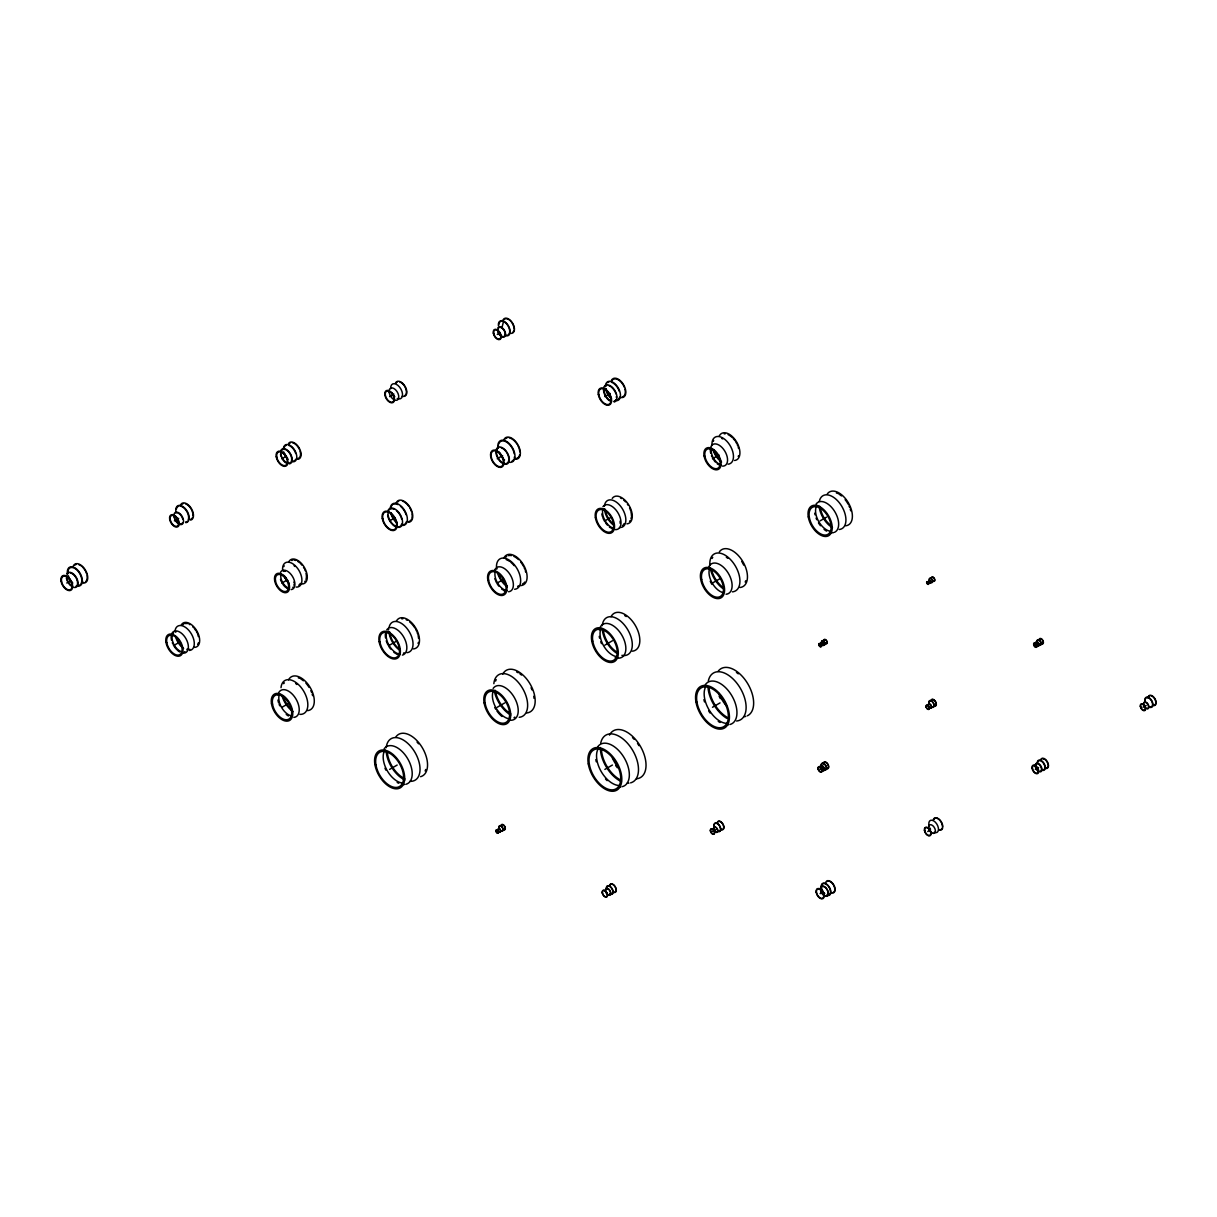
<?xml version="1.0" encoding="UTF-8"?>
<svg xmlns="http://www.w3.org/2000/svg" width="1217" height="1217" viewBox="0 0 1217 1217"><rect width="100%" height="100%" fill="white"/><g stroke="black" fill="none" stroke-linecap="round" stroke-linejoin="round"><path stroke-width="1.5" d="M501.982 336.85A5.705 3.301 60 0 0 505.587 334.31A5.705 3.301 60 0 0 501.982 327.586L503.625 321.09A8.367 4.838 60 0 0 498.362 325.563M66.768 583.004L70.799 580.661M174.396 520.861L178.686 518.381M282.009 458.733L286.314 456.238M389.623 396.59L393.928 394.11M497.251 334.462L500.111 332.804M172.403 635A10.953 6.328 60 0 0 174.29 645.193L179.766 642.028M282.009 583.004L287.395 579.885M389.623 520.861L395.008 517.757M497.251 458.733L502.636 455.63M604.864 396.59L610.249 393.487M282.009 707.26L288.459 703.532M389.623 645.132L396.088 641.405M497.251 583.004L503.701 579.262M604.864 520.861L611.33 517.134M712.493 458.733L718.943 455.006M389.623 769.403L397.168 765.052M497.251 707.26L504.781 702.909M604.864 645.132L612.394 640.781M712.493 583.004L720.023 578.653M820.106 520.861L826.571 517.134M604.864 769.403L612.394 765.052M712.493 707.26L720.023 702.909M712.493 831.53L715.718 829.675M820.106 769.403L822.266 768.155M1035.348 645.132L1037.493 643.884M820.106 893.658L822.981 892.015M927.734 831.53L930.594 829.872M1035.348 769.403L1038.573 767.531M1142.961 707.26L1146.201 705.404M501.556 327.312L501.13 327.099A5.705 3.301 60 0 0 497.859 327.951M504.249 321.41L504.857 321.805A8.367 4.838 60 0 1 510.151 331.298A8.367 4.838 60 0 1 505.481 335.649M929.529 582.456C932.192 584.221 928.875 578.212 929.179 581.939M827.621 895.18A5.248 3.027 60 0 1 825.552 895.925M824.411 895.469A5.248 3.027 60 0 1 820.699 889.034M820.882 887.817A5.248 3.027 60 0 1 823.635 886.539M824.031 886.691A5.248 3.027 60 0 1 828.123 893.324M828.108 893.765A5.248 3.027 60 0 1 827.803 894.875M820.471 887.938A5.705 3.301 60 0 1 827.119 889.277A5.705 3.301 60 0 1 825.658 896.336M824.411 895.834A5.705 3.301 60 0 1 820.38 888.851M821.292 887.741A6.846 3.955 60 0 1 825.187 883.329A6.846 3.955 60 0 1 830.815 891.3A6.846 3.955 60 0 1 826.526 895.164M824.533 893.765A6.846 3.955 60 0 1 823.605 892.761M823.179 892.198A6.846 3.955 60 0 1 821.597 889.034M826.678 881.656A6.389 3.697 60 0 1 833.523 884.987A6.389 3.697 60 0 1 832.991 892.593M828.686 895.073A6.389 3.697 60 0 1 827.423 895.088M824.624 893.476A6.389 3.697 60 0 1 823.772 892.533M823.377 892A6.389 3.697 60 0 1 822.373 890.266M822.114 889.673A6.389 3.697 60 0 1 821.901 889.049M821.612 887.847A6.389 3.697 60 0 1 822.114 884.44M822.373 884.135A6.389 3.697 60 0 1 828.868 886.904A6.389 3.697 60 0 1 829.386 894.754M826.13 881.61A6.846 3.955 60 0 1 834.39 886.128A6.846 3.955 60 0 1 830.831 892.685M825.598 882.933A6.846 3.955 60 0 1 825.719 882.447M931.674 832.732A4.792 2.769 60 0 1 929.225 825.232A4.792 2.769 60 0 1 935.021 828.944A4.792 2.769 60 0 1 932.039 832.96M929.225 826.16A6.846 3.955 60 0 1 932.146 820.258A6.846 3.955 60 0 1 938.383 828.016A6.846 3.955 60 0 1 934.154 832.291M930.412 828.716A6.846 3.955 60 0 1 930.047 828.108M933.348 819.558A6.846 3.955 60 0 1 941.547 822.281A6.846 3.955 60 0 1 938.961 830.009M942.247 828.047A6.389 3.697 60 0 1 938.885 829.598M933.819 819.452A6.389 3.697 60 0 1 934.032 819.087M934.595 818.524A6.389 3.697 60 0 1 939.57 820.015A6.389 3.697 60 0 1 942.475 826.556M1040.048 765.432A4.183 2.419 60 0 1 1040.048 771.35M1038.573 770.954A4.183 2.419 60 0 1 1035.941 767.562A4.183 2.419 60 0 1 1036.184 764.139M1038.268 763.957A4.183 2.419 60 0 1 1039.485 764.808M1035.256 764.808A4.792 2.769 60 0 1 1040.702 765.721A4.792 2.769 60 0 1 1039.957 771.913M1037.873 770.954A4.792 2.769 60 0 1 1035.211 765.995M1037.325 763.926A5.705 3.301 60 0 1 1040.292 760.153A5.705 3.301 60 0 1 1045.144 766.193A5.705 3.301 60 0 1 1042.513 770.391M1044.688 768.505A5.096 2.936 60 0 1 1042.376 769.844M1037.736 762.329A5.096 2.936 60 0 1 1042.011 761.599A5.096 2.936 60 0 1 1044.794 768.14M1040.55 760.123A5.705 3.301 60 0 1 1047.198 761.462A5.705 3.301 60 0 1 1045.738 768.52M1048.02 766.269A5.096 2.936 60 0 1 1045.966 768.018M1041.067 760.108A5.096 2.936 60 0 1 1041.204 759.773M1042.376 758.784A5.096 2.936 60 0 1 1043.38 758.769M1043.745 758.86A5.096 2.936 60 0 1 1045.616 760.062M1045.966 760.412A5.096 2.936 60 0 1 1048.08 765.006M1143.737 702.711A3.803 2.191 60 0 1 1148.194 704.476A3.803 2.191 60 0 1 1147.023 708.842M1145.912 708.324A3.803 2.191 60 0 1 1143.524 704.187M1144.878 700.46A5.705 3.301 60 0 1 1148.468 697.417A5.705 3.301 60 0 1 1152.895 704.126A5.705 3.301 60 0 1 1149.304 707.168M1144.147 702.848A3.347 1.932 60 0 1 1148.042 704.749A3.347 1.932 60 0 1 1146.931 708.416M1145.699 707.792A3.347 1.932 60 0 1 1143.828 704.034M1145.197 700.612A5.248 3.027 60 0 1 1148.498 697.813A5.248 3.027 60 0 1 1152.575 703.974A5.248 3.027 60 0 1 1149.274 706.788M1150.597 695.637A5.248 3.027 60 0 1 1155.329 700.14A5.248 3.027 60 0 1 1154.294 705.16M1148.726 696.732A5.248 3.027 60 0 1 1149.35 695.972M1148.072 698.102A5.705 3.301 60 0 1 1151.967 695.698A5.705 3.301 60 0 1 1156.135 702.422A5.705 3.301 60 0 1 1152.529 705.312M609.626 885.474A4.792 2.769 60 0 1 615.209 886.6A4.792 2.769 60 0 1 613.992 892.533M606.401 888.958A4.792 2.769 60 0 1 609.245 885.915A4.792 2.769 60 0 1 613.094 891.742A4.792 2.769 60 0 1 609.717 893.978M606.598 889.034A4.488 2.586 60 0 1 609.154 886.128A4.488 2.586 60 0 1 612.851 891.361A4.488 2.586 60 0 1 610.036 893.902M605.64 889.125A3.803 2.191 60 0 1 610.28 891.24A3.803 2.191 60 0 1 608.378 895.058M607.815 894.723A3.803 2.191 60 0 1 605.457 889.642M606.096 888.973A3.499 2.023 60 0 1 610.021 891.118A3.499 2.023 60 0 1 609.108 894.997M607.831 894.495A3.499 2.023 60 0 1 605.625 890.372M609.915 885.322A4.488 2.586 60 0 1 615.178 886.904A4.488 2.586 60 0 1 613.916 892.244M715.307 827.241A2.738 1.582 60 0 1 717.65 830.663A2.738 1.582 60 0 1 715.52 831.774M714.927 831.257A2.738 1.582 60 0 1 713.877 829.294M713.816 828.108A2.738 1.582 60 0 1 714.927 827.164M718.715 831.683A4.792 2.769 60 0 0 720.647 828.412A4.792 2.769 60 0 0 717.33 823.392L716.98 823.209A4.792 2.769 60 0 0 714.227 827.104M717.817 822.023A4.488 2.586 60 0 1 723.126 824.776A4.488 2.586 60 0 1 721.225 829.416M714.425 827.119A4.488 2.586 60 0 1 716.037 823.209A4.488 2.586 60 0 1 720.236 827.484A4.488 2.586 60 0 1 718.623 831.394M717.163 823.483A4.792 2.769 60 0 1 720.434 821.46A4.792 2.769 60 0 1 723.948 827.119A4.792 2.769 60 0 1 720.92 829.538M823.331 763.804A3.803 2.191 60 0 1 826.024 762.253A3.803 2.191 60 0 1 828.716 766.908A3.803 2.191 60 0 1 826.024 768.459M823.559 763.637A3.499 2.023 60 0 1 827.484 763.88A3.499 2.023 60 0 1 827.028 768.551M822.053 770.27A2.738 1.582 60 0 1 820.486 766.223A2.738 1.582 60 0 1 823.559 767.242A2.738 1.582 60 0 1 823.224 770.65M825.324 769.752A3.499 2.023 60 0 1 824.639 769.768M821.521 766.132A3.499 2.023 60 0 1 824.396 764.109A3.499 2.023 60 0 1 825.719 769.57M823.879 769.707A3.803 2.191 60 0 0 826.389 769.159A3.803 2.191 60 0 0 825.674 765.326L825.217 764.687A3.803 2.191 60 0 0 824.152 763.668L823.59 763.348A3.803 2.191 60 0 0 822.525 763.135L822.068 763.257A3.803 2.191 60 0 0 821.308 766.086M822.068 767.866A3.803 2.191 60 0 1 821.703 767.166M823.331 770.924A3.042 1.765 60 0 0 824.365 768.855A3.042 1.765 60 0 0 822.479 765.812L822.038 765.554A3.042 1.765 60 0 0 820.106 766.908A3.042 1.765 60 0 0 822.038 770.498M931.081 700.292A3.803 2.191 60 0 1 934.108 699.942A3.803 2.191 60 0 1 936.329 704.384A3.803 2.191 60 0 1 933.926 705.982M931.294 700.49A3.499 2.023 60 0 1 935.493 701.874A3.499 2.023 60 0 1 934.154 705.814M929.164 704.187A3.803 2.191 60 0 1 930.579 700.52A3.803 2.191 60 0 1 934.139 704.962A3.803 2.191 60 0 1 931.492 707.077M929.134 703.502A3.499 2.023 60 0 1 930.975 700.886A3.499 2.023 60 0 1 933.956 705.099A3.499 2.023 60 0 1 931.492 706.834M1037.067 642.044A3.042 1.765 60 0 1 1038.816 639.823A3.042 1.765 60 0 1 1041.265 643.793A3.042 1.765 60 0 1 1038.664 644.63M1039.166 639.488A3.042 1.765 60 0 1 1041.646 638.986A3.042 1.765 60 0 1 1043.395 642.789A3.042 1.765 60 0 1 1041.037 643.565M1037.264 642.089A2.738 1.582 60 0 1 1038.846 640.081A2.738 1.582 60 0 1 1041.052 643.656A2.738 1.582 60 0 1 1038.709 644.417M1039.424 639.457A2.738 1.582 60 0 1 1041.737 639.321A2.738 1.582 60 0 1 1043.167 642.713A2.738 1.582 60 0 1 1041.067 643.321M1036.61 641.967A2.13 1.232 60 0 1 1038.968 644.371A2.13 1.232 60 0 1 1037.188 645.406A2.13 1.232 60 0 1 1036.275 642.165M498.407 830.755A1.902 1.095 60 0 1 498.772 828.549A1.902 1.095 60 0 1 500.704 830.663A1.902 1.095 60 0 1 499.396 831.85M499.578 829.446A3.042 1.765 60 0 1 500.004 825.643A3.042 1.765 60 0 1 503.153 829.309A3.042 1.765 60 0 1 500.567 830.602A1.597 0.928 60 0 1 499.639 831.698M501.024 825.689A3.042 1.765 60 0 1 503.321 824.791A3.042 1.765 60 0 1 505.314 828.518A3.042 1.765 60 0 1 503.169 829.675M501.237 825.841A2.738 1.582 60 0 1 503.306 825.035A2.738 1.582 60 0 1 505.101 828.381A2.738 1.582 60 0 1 503.169 829.416M498.362 830.222A1.597 0.928 60 0 1 499.016 828.838A1.597 0.928 60 0 1 500.491 830.557M499.578 829.096A2.738 1.582 60 0 1 500.111 825.932A2.738 1.582 60 0 1 502.895 828.975A2.738 1.582 60 0 1 501.008 830.663M609.474 735.129A27.017 15.593 60 0 1 639.716 745.169A27.017 15.593 60 0 1 636.476 778.789M617.384 767.76A27.017 15.593 60 0 1 615.696 765.539M597.73 746.782A23.975 13.843 60 0 1 623.743 757.05A23.975 13.843 60 0 1 622.359 786.638M620.883 786.897A23.975 13.843 60 0 1 619.301 786.912M607.161 780.645A23.975 13.843 60 0 1 605.503 778.956M596.284 761.796A23.975 13.843 60 0 1 595.828 759.545M600.711 743.146A27.017 15.593 60 0 1 629.798 746.036A27.017 15.593 60 0 1 630.619 782.85M628.946 783.139A27.017 15.593 60 0 1 627.166 783.155M621.4 781.618A27.017 15.593 60 0 1 600.3 747.497M621.279 780.31A25.496 14.71 60 0 1 601.472 750.357M617.917 766.999A25.496 14.71 60 0 1 612.349 757.993M632.505 737.593A25.496 14.71 60 0 1 634.255 739.388M637.525 743.45A25.496 14.71 60 0 1 638.986 745.671M620.335 785.497A22.454 12.961 60 0 1 601.183 771.532A22.454 12.961 60 0 1 598.658 747.953M705.343 684.654A23.975 13.843 60 0 1 731.356 694.922A23.975 13.843 60 0 1 729.987 724.495M728.496 724.754A23.975 13.843 60 0 1 726.914 724.769M720.023 722.487A23.975 13.843 60 0 1 718.243 721.362M710.059 712.995A23.975 13.843 60 0 1 708.674 710.911M704.537 701.935A23.975 13.843 60 0 1 703.898 699.653M708.324 681.018A27.017 15.593 60 0 1 738.247 685.034A27.017 15.593 60 0 1 736.574 721.012M727.021 718.456A27.017 15.593 60 0 1 708.02 687.727M727.021 717.209A25.496 14.71 60 0 1 709.085 688.213M727.218 706.818A25.496 14.71 60 0 1 718.943 693.431M736.437 672.423A25.496 14.71 60 0 1 738.293 673.853M727.964 723.37A22.454 12.961 60 0 1 708.796 709.389A22.454 12.961 60 0 1 706.271 685.81M745.778 716.372A27.017 15.593 60 0 1 744.104 716.661M720.358 698.604A27.017 15.593 60 0 1 719.095 696.078M718 671.465A27.017 15.593 60 0 1 746.569 681.839A27.017 15.593 60 0 1 747.329 715.809M821.125 643.23A1.597 0.928 60 0 1 822.54 642.774A1.597 0.928 60 0 1 823.255 645.071A1.597 0.928 60 0 1 821.505 644.417M820.912 643.108A1.902 1.095 60 0 1 822.631 642.606A1.902 1.095 60 0 1 823.407 645.375A1.902 1.095 60 0 1 821.262 644.356M821.947 643.2A2.434 1.4 60 0 1 822.798 640.629A2.434 1.4 60 0 1 825.065 643.823A2.434 1.4 60 0 1 822.798 644.417M823.772 640.811A2.434 1.4 60 0 1 825.552 639.64A2.434 1.4 60 0 1 827.18 642.911A2.434 1.4 60 0 1 824.959 643.169M823.985 640.72A2.13 1.232 60 0 1 825.537 639.883A2.13 1.232 60 0 1 826.997 642.576A2.13 1.232 60 0 1 825.324 643.23M822.114 643.154A2.13 1.232 60 0 1 822.814 640.903A2.13 1.232 60 0 1 824.837 643.58A2.13 1.232 60 0 1 823.027 644.356M929.271 579.824A2.434 1.4 60 0 1 930.716 578.273A2.434 1.4 60 0 1 932.678 581.239A2.434 1.4 60 0 1 930.959 582.38M929.484 579.9A2.13 1.232 60 0 1 930.533 578.471A2.13 1.232 60 0 1 932.374 580.615A2.13 1.232 60 0 1 931.568 582.335M931.431 578.592A2.434 1.4 60 0 1 932.861 577.041A2.434 1.4 60 0 1 934.823 579.992A2.434 1.4 60 0 1 933.104 581.133M931.887 577.421A2.13 1.232 60 0 1 934.169 578.531A2.13 1.232 60 0 1 933.987 581.057M402.857 783.094A19.776 11.425 60 0 1 386.763 769.859A19.776 11.425 60 0 1 385.044 749.976M384.116 748.82A21.313 12.307 60 0 1 407.239 757.948A21.313 12.307 60 0 1 406.022 784.235M404.698 784.463A21.313 12.307 60 0 1 403.283 784.478M398.735 783.261A21.313 12.307 60 0 1 397.168 782.44M385.972 770.224A21.313 12.307 60 0 1 384.968 768.231M386.23 747.679A23.975 13.843 60 0 1 413.05 749.368A23.975 13.843 60 0 1 409.977 781.314M404.85 779.945A23.975 13.843 60 0 1 386.23 751.771M404.744 778.637A22.454 12.961 60 0 1 387.295 752.258M395.936 736.848A23.975 13.843 60 0 1 421.949 747.116A23.975 13.843 60 0 1 420.58 776.689M417.066 742.096A22.454 12.961 60 0 1 418.557 743.815M425.707 769.494A22.454 12.961 60 0 1 425.113 770.939M493.843 683.68A23.975 13.843 60 0 1 519.933 684.38A23.975 13.843 60 0 1 519.172 717.3M510.699 715.033A23.975 13.843 60 0 1 494.574 692.199M493.128 688.426A19.031 10.983 60 0 1 514.776 698.299A19.031 10.983 60 0 1 510.258 720.266M501.982 716.494A19.031 10.983 60 0 1 496.871 710.911M495.775 709.268A19.031 10.983 60 0 1 494.787 707.533M510.699 713.786A22.454 12.961 60 0 1 495.182 690.313M495.608 681.079A22.454 12.961 60 0 1 496.201 679.634M502.743 674.203A23.975 13.843 60 0 1 529.578 683.117A23.975 13.843 60 0 1 526.702 712.949M509.817 718.882A17.494 10.101 60 0 1 496.034 707.975A17.494 10.101 60 0 1 493.478 690.571M514.791 717.087A17.494 10.101 60 0 1 513.985 717.787M516.571 671.921A22.454 12.961 60 0 1 518.229 672.788M519.887 673.838A22.454 12.961 60 0 1 521.53 675.085M531.068 687.757A22.454 12.961 60 0 1 531.981 689.887M533.761 696.261A22.454 12.961 60 0 1 534.02 698.315M602.263 625.644A21.313 12.307 60 0 1 616.715 618.434A21.313 12.307 60 0 1 632.079 641.663A21.313 12.307 60 0 1 621.902 655.355M617.247 653.514A21.313 12.307 60 0 1 602.263 629.295M611.01 616.745A21.313 12.307 60 0 1 634.863 624.671A21.313 12.307 60 0 1 632.308 651.186M600.118 627.363A19.031 10.983 60 0 1 621.917 635.289A19.031 10.983 60 0 1 617.871 658.138M616.563 657.956A19.031 10.983 60 0 1 615.193 657.591M601.517 643.626A19.031 10.983 60 0 1 600.757 641.815M599.601 638.195A19.031 10.983 60 0 1 599.236 636.415M599.236 629.95A19.031 10.983 60 0 1 599.601 628.596M617.43 656.739A17.494 10.101 60 0 1 603.647 645.831A17.494 10.101 60 0 1 601.092 628.444M617.247 652.282A19.776 11.425 60 0 1 603.328 629.782M624.777 615.619A19.776 11.425 60 0 1 626.238 616.547M709.876 565.601A21.313 12.307 60 0 1 721.225 553.446A21.313 12.307 60 0 1 738.841 573.983A21.313 12.307 60 0 1 732.391 591.858M723.294 588.83A21.313 12.307 60 0 1 710.53 569.541M719.353 551.849A21.313 12.307 60 0 1 743.055 561.935A21.313 12.307 60 0 1 739.936 587.507M723.4 587.659A19.776 11.425 60 0 1 711.565 569.739M712.082 558.481A19.776 11.425 60 0 1 712.751 557.356M726.321 557.219A19.776 11.425 60 0 1 727.766 558.314M708.963 566.574A17.129 9.888 60 0 1 728.116 572.933A17.129 9.888 60 0 1 726.077 594.246M711.915 584.358A17.129 9.888 60 0 1 710.226 581.209M741.762 561.478A19.776 11.425 60 0 1 743.709 565.129M745.702 580.752A19.776 11.425 60 0 1 745.184 582.03M723.43 592.725A15.593 9.006 60 0 1 711.823 582.441A15.593 9.006 60 0 1 709.952 567.654M836.368 492.976A17.494 10.101 60 0 1 837.646 493.478M838.939 494.148A17.494 10.101 60 0 1 841.51 495.943M845.13 499.639A17.494 10.101 60 0 1 848.143 504.188M848.949 505.816A17.494 10.101 60 0 1 849.664 507.474M850.242 509.147A17.494 10.101 60 0 1 850.713 510.821M831.044 531.357A15.593 9.006 60 0 1 818.372 520.922A15.593 9.006 60 0 1 817.018 505.253M819.33 501.343A19.031 10.983 60 0 1 840.384 504.157A19.031 10.983 60 0 1 839.213 529.501M832.489 527.691A19.031 10.983 60 0 1 819.102 506.059M833.675 532.559A17.129 9.888 60 0 1 831.485 532.757M826.571 531.114A17.129 9.888 60 0 1 824.046 529.349M820.517 525.744A17.129 9.888 60 0 1 818.463 522.854M816.774 519.705A17.129 9.888 60 0 1 816.075 518.077M815.055 514.806A17.129 9.888 60 0 1 814.721 513.209M816.075 504.097A17.129 9.888 60 0 1 834.177 510.668A17.129 9.888 60 0 1 834.664 532.209M827.286 493.95A19.031 10.983 60 0 1 848.447 502.94A19.031 10.983 60 0 1 845.663 525.774M831.196 525.622A17.494 10.101 60 0 1 820.182 506.546M291.806 709.511A17.494 10.101 60 0 1 283.074 696.291M283.667 683.68A17.494 10.101 60 0 1 284.367 682.828M295.685 683.543A17.494 10.101 60 0 1 296.963 684.517M281.005 687.666A19.031 10.983 60 0 1 302.288 689.005A19.031 10.983 60 0 1 299.854 714.364M292.978 711.656A19.031 10.983 60 0 1 282.101 696.23M278.632 692.808A15.213 8.793 60 0 1 295.67 698.452A15.213 8.793 60 0 1 293.845 717.406M288.459 715.961A15.213 8.793 60 0 1 286.223 714.394M279.758 705.814A15.213 8.793 60 0 1 279.149 704.369M278.632 702.909A15.213 8.793 60 0 1 277.932 700.049M277.932 694.877A15.213 8.793 60 0 1 278.237 693.781M288.551 679.877A19.031 10.983 60 0 1 309.848 686.936A19.031 10.983 60 0 1 307.566 710.622M298.271 677.823A17.494 10.101 60 0 1 299.549 678.325M300.842 678.995A17.494 10.101 60 0 1 303.413 680.79M305.878 683.133A17.494 10.101 60 0 1 309.118 687.453M310.852 690.663A17.494 10.101 60 0 1 311.552 692.321M312.145 693.994A17.494 10.101 60 0 1 312.617 695.668M292.399 716.022A13.691 7.91 60 0 1 281.614 707.488A13.691 7.91 60 0 1 279.621 693.888M400.119 654.168A13.995 8.078 60 0 1 389.455 646.075A13.995 8.078 60 0 1 386.671 632.429M388.071 630.056A13.995 8.078 60 0 1 388.725 629.508M404.09 652.753A13.995 8.078 60 0 1 403.435 653.301M396.331 621.248A17.129 9.888 60 0 1 415.484 627.607A17.129 9.888 60 0 1 413.445 648.935M389.09 627.303A17.129 9.888 60 0 1 408.045 629.858A17.129 9.888 60 0 1 406.98 652.662M399.663 650.228A17.129 9.888 60 0 1 388.892 631.562M399.754 649.285A15.897 9.188 60 0 1 389.744 631.958M401.762 618.829A15.897 9.188 60 0 1 402.812 618.829M406.204 619.727A15.897 9.188 60 0 1 407.391 620.335M409.718 621.978A15.897 9.188 60 0 1 414.906 628.018M415.742 629.463A15.897 9.188 60 0 1 416.488 630.938M417.127 632.46A15.897 9.188 60 0 1 417.659 633.981M418.085 635.487A15.897 9.188 60 0 1 418.572 638.423M418.389 642.378A15.897 9.188 60 0 1 418.085 643.519M386.763 629.813A15.213 8.793 60 0 1 403.283 636.324A15.213 8.793 60 0 1 402.416 655.111M397.214 654.411A15.213 8.793 60 0 1 396.088 653.833M394.962 653.118A15.213 8.793 60 0 1 393.852 652.266M390.703 649.057A15.213 8.793 60 0 1 388.877 646.486M388.086 645.101A15.213 8.793 60 0 1 386.261 640.781M385.561 637.906A15.213 8.793 60 0 1 385.378 633.92M503.944 557.873A17.129 9.888 60 0 1 523.569 565.007A17.129 9.888 60 0 1 519.933 585.56M496.445 566.681A17.129 9.888 60 0 1 514.608 565.068A17.129 9.888 60 0 1 514.608 589.287M507.276 586.853A17.129 9.888 60 0 1 497.494 572.979M507.367 585.909A15.897 9.188 60 0 1 498.27 573.024M506.211 559.622A15.897 9.188 60 0 1 509.725 561.448M510.881 562.33A15.897 9.188 60 0 1 514.167 565.677M518.29 585.788A15.897 9.188 60 0 1 517.651 586.564M505.907 557.067A15.897 9.188 60 0 1 506.652 556.443M508.402 555.621A15.897 9.188 60 0 1 511.536 555.591M513.833 556.352A15.897 9.188 60 0 1 518.488 559.607M520.633 561.95A15.897 9.188 60 0 1 523.356 566.088M524.101 567.563A15.897 9.188 60 0 1 524.74 569.084M525.272 570.606A15.897 9.188 60 0 1 525.698 572.112M524.74 582.061A15.897 9.188 60 0 1 524.101 582.837M523.356 583.46A15.897 9.188 60 0 1 522.534 583.947M495.319 568.841A13.691 7.91 60 0 1 510.547 575.322A13.691 7.91 60 0 1 508.554 591.751M504.72 590.975A13.691 7.91 60 0 1 503.701 590.458M502.697 589.804A13.691 7.91 60 0 1 501.693 589.043M498.864 586.153A13.691 7.91 60 0 1 497.221 583.841M496.506 582.593A13.691 7.91 60 0 1 495.867 581.315M495.319 580.022A13.691 7.91 60 0 1 494.863 578.714M494.498 570.499A13.691 7.91 60 0 1 494.863 569.617M507.291 590.656A12.474 7.211 60 0 1 497.799 583.43A12.474 7.211 60 0 1 495.319 571.275M496.566 569.16A12.474 7.211 60 0 1 497.144 568.658M602.932 506.698A13.691 7.91 60 0 1 618.525 513.802A13.691 7.91 60 0 1 615.27 529.623M612.334 528.847A13.691 7.91 60 0 1 611.33 528.315M610.31 527.676A13.691 7.91 60 0 1 609.306 526.915M607.389 525.075A13.691 7.91 60 0 1 605.625 522.899M604.849 521.697A13.691 7.91 60 0 1 602.932 517.879M602.476 516.571A13.691 7.91 60 0 1 601.852 513.985M614.053 528.406A12.474 7.211 60 0 1 605.092 520.739A12.474 7.211 60 0 1 602.932 509.147M620.107 521.135A12.474 7.211 60 0 1 620.107 523.264M614.053 524.497A13.995 8.078 60 0 1 605.245 509.223M624.138 523.584A13.995 8.078 60 0 1 623.667 524.39M623.104 525.059A13.995 8.078 60 0 1 622.45 525.607M620.518 498.027A13.995 8.078 60 0 1 621.552 498.559M623.606 499.989A13.995 8.078 60 0 1 625.568 501.876M627.363 504.097A13.995 8.078 60 0 1 628.17 505.314M629.554 507.9A13.995 8.078 60 0 1 630.589 510.562M630.969 511.901A13.995 8.078 60 0 1 631.456 515.704M631.395 516.875A13.995 8.078 60 0 1 630.969 518.959M630.117 520.663A13.995 8.078 60 0 1 629.554 521.332M604.393 506.242A15.213 8.793 60 0 1 620.472 506.059A15.213 8.793 60 0 1 621.415 527.417M620.472 527.585A15.213 8.793 60 0 1 619.468 527.6M613.961 525.425A15.213 8.793 60 0 1 604.393 508.843M612.227 498.392A15.213 8.793 60 0 1 629.159 505.603A15.213 8.793 60 0 1 626.922 523.858M712.006 445.468A15.213 8.793 60 0 1 720.114 436.781A15.213 8.793 60 0 1 732.695 451.446A15.213 8.793 60 0 1 728.085 464.209M721.59 462.049A15.213 8.793 60 0 1 712.873 449.727M724.221 433.861A13.995 8.078 60 0 1 725.149 433.845M728.131 434.652A13.995 8.078 60 0 1 732.223 437.512M733.197 438.5A13.995 8.078 60 0 1 734.992 440.721M735.798 441.938A13.995 8.078 60 0 1 736.528 443.216M737.183 444.524A13.995 8.078 60 0 1 737.745 445.848M738.217 447.187A13.995 8.078 60 0 1 738.582 448.51M738.582 455.584A13.995 8.078 60 0 1 738.217 456.481M720.647 460.33A13.995 8.078 60 0 1 713.664 449.773M713.299 441.375A13.995 8.078 60 0 1 713.664 440.478M721.681 438.379A13.995 8.078 60 0 1 722.715 438.911M710.758 447.202A12.17 7.028 60 0 1 724.708 450.944A12.17 7.028 60 0 1 722.442 466.111M719.84 465.411A12.17 7.028 60 0 1 718.943 464.94M718.045 464.362A12.17 7.028 60 0 1 717.148 463.692M715.444 462.064A12.17 7.028 60 0 1 713.877 460.117M713.177 459.068A12.17 7.028 60 0 1 712.553 457.957M711.975 456.816A12.17 7.028 60 0 1 711.489 455.66M710.758 453.348A12.17 7.028 60 0 1 710.53 448.069M721.346 464.894A10.953 6.328 60 0 1 711.367 448.769M719.338 435.884A15.213 8.793 60 0 1 736.376 441.543A15.213 8.793 60 0 1 734.551 460.482M182.854 624.762A12.474 7.211 60 0 1 183.432 624.275M184.801 623.636A12.474 7.211 60 0 1 185.577 623.515M186.399 623.5A12.474 7.211 60 0 1 187.266 623.621M189.076 624.215A12.474 7.211 60 0 1 189.989 624.686M192.727 626.77A12.474 7.211 60 0 1 193.579 627.637M194.401 628.596A12.474 7.211 60 0 1 195.891 630.71M196.545 631.851A12.474 7.211 60 0 1 197.139 633.007M197.641 634.194A12.474 7.211 60 0 1 198.386 636.582M198.386 642.865A12.474 7.211 60 0 1 197.641 644.386M189.806 649.224A12.474 7.211 60 0 1 189.031 649.361M181.881 646.105A12.474 7.211 60 0 1 176.556 637.48M171.901 633.433A12.17 7.028 60 0 1 186.171 639.062A12.17 7.028 60 0 1 182.428 653.012M179.766 651.962A12.17 7.028 60 0 1 177.104 649.939M176.267 649.087A12.17 7.028 60 0 1 173.377 644.98M172.799 643.839A12.17 7.028 60 0 1 172.312 642.682M171.582 640.37A12.17 7.028 60 0 1 171.354 635.091M175.142 630.193A13.691 7.91 60 0 1 190.308 632.231A13.691 7.91 60 0 1 189.456 650.471M183.6 648.524A13.691 7.91 60 0 1 175.4 636.126M181.15 625.219A13.691 7.91 60 0 1 196.85 630.923A13.691 7.91 60 0 1 193.929 647.368M184.954 651.658A10.953 6.328 60 0 1 184.33 651.886M182.17 651.916A10.953 6.328 60 0 1 174.29 645.193M173.057 633.677A10.953 6.328 60 0 1 173.499 633.144M175.218 632.155A10.953 6.328 60 0 1 175.902 632.034M187.144 649.041A10.953 6.328 60 0 1 186.84 649.756M280.503 572.386A10.649 6.146 60 0 1 292.43 576.341A10.649 6.146 60 0 1 291.152 589.591M287.395 588.587A10.649 6.146 60 0 1 286.603 588.085M285.828 587.492A10.649 6.146 60 0 1 282.968 584.373M282.344 583.445A10.649 6.146 60 0 1 281.796 582.471M281.294 581.483A10.649 6.146 60 0 1 280.503 579.459M282.603 570.21A13.691 7.91 60 0 1 290.224 562.513A13.691 7.91 60 0 1 301.451 576.478A13.691 7.91 60 0 1 296.172 587.096M289.235 583.521A13.691 7.91 60 0 1 288.292 582.547M287.395 581.498A13.691 7.91 60 0 1 283.85 575.352M288.779 588.222A9.432 5.446 60 0 1 281.051 573.846M283.47 571.397A9.432 5.446 60 0 1 285.326 571.366M293.921 582.061A9.432 5.446 60 0 1 294.027 582.913M294.027 584.525A9.432 5.446 60 0 1 293.921 585.255M293.16 587.081A9.432 5.446 60 0 1 292.78 587.537M287.82 580.889A12.474 7.211 60 0 1 287.045 579.855M286.33 578.775A12.474 7.211 60 0 1 285.097 576.478M283.835 566.62A12.474 7.211 60 0 1 284.17 565.814M294.073 565.707A12.474 7.211 60 0 1 294.955 566.498M300.295 583.399A12.474 7.211 60 0 1 299.869 584.114M299.367 584.723A12.474 7.211 60 0 1 298.789 585.21M291.715 560.52A12.474 7.211 60 0 1 292.43 560.261M294.027 560.124A12.474 7.211 60 0 1 295.777 560.474M297.617 561.311A12.474 7.211 60 0 1 299.443 562.589M300.34 563.38A12.474 7.211 60 0 1 302.029 565.22M303.52 567.335A12.474 7.211 60 0 1 304.174 568.476M304.752 569.632A12.474 7.211 60 0 1 305.254 570.819M305.999 573.192A12.474 7.211 60 0 1 305.999 579.49M305.254 581.011A12.474 7.211 60 0 1 304.752 581.62M288.764 561.843A13.691 7.91 60 0 1 304.463 567.548A13.691 7.91 60 0 1 301.557 583.993M404.774 524.04A11.409 6.587 60 0 1 403.527 524.618M397.092 522.489A11.409 6.587 60 0 1 391.098 512.783M390.885 507.839A11.409 6.587 60 0 1 391.402 506.287M391.783 505.648A11.409 6.587 60 0 1 392.239 505.085M393.38 504.294A11.409 6.587 60 0 1 397.929 504.583M400.454 506.196A11.409 6.587 60 0 1 406.143 514.806M406.448 521.652A11.409 6.587 60 0 1 405.763 523.036M396.696 501.952A12.17 7.028 60 0 1 410.251 507.717A12.17 7.028 60 0 1 408.456 522.321M395.966 503.427A12.17 7.028 60 0 1 396.286 502.651M390.216 508.356A12.17 7.028 60 0 1 398.476 504.234A12.17 7.028 60 0 1 407.254 517.514A12.17 7.028 60 0 1 401.443 525.333M396.985 523.036A12.17 7.028 60 0 1 390.581 512.676M388.132 510.242A10.649 6.146 60 0 1 400.043 514.198A10.649 6.146 60 0 1 398.78 527.463M397.335 527.372A10.649 6.146 60 0 1 392.68 524.679M391.95 523.934A10.649 6.146 60 0 1 387.645 515.308M399.693 526.459A9.888 5.705 60 0 1 398.507 526.763M397.168 526.687A9.888 5.705 60 0 1 390.064 520.617A9.888 5.705 60 0 1 388.36 511.414M388.619 510.775A9.888 5.705 60 0 1 388.953 510.227M389.805 509.345A9.888 5.705 60 0 1 391.509 508.736M392.163 508.736A9.888 5.705 60 0 1 394.278 509.299M396.468 510.699A9.888 5.705 60 0 1 400.667 516.282M401.062 517.21A9.888 5.705 60 0 1 401.656 519.096M401.656 524.086A9.888 5.705 60 0 1 401.062 525.288M408.897 521.515A11.409 6.587 60 0 1 408.197 521.637M397.624 501.982A11.409 6.587 60 0 1 398.75 501.191M402.477 501.145A11.409 6.587 60 0 1 404.15 501.906M405.002 502.454A11.409 6.587 60 0 1 408.897 506.439M409.551 507.428A11.409 6.587 60 0 1 411.529 511.703M412.046 513.848A11.409 6.587 60 0 1 412.046 517.727M411.529 519.279A11.409 6.587 60 0 1 409.551 521.272M496.232 449.529A9.508 5.492 60 0 1 507.124 452.45A9.508 5.492 60 0 1 505.359 464.301M504.705 464.209A9.508 5.492 60 0 1 497.19 457.044M496.81 456.147A9.508 5.492 60 0 1 495.943 452.572M507.23 463.053A8.747 5.051 60 0 1 505.724 463.601M504.538 463.525A8.747 5.051 60 0 1 496.582 450.64M496.977 449.453A8.747 5.051 60 0 1 497.266 448.951M497.616 448.541A8.747 5.051 60 0 1 498.483 447.917M501.343 447.886A8.747 5.051 60 0 1 502.636 448.48M503.275 448.89A8.747 5.051 60 0 1 506.272 451.948M506.774 452.709A8.747 5.051 60 0 1 507.641 454.306M507.991 455.143A8.747 5.051 60 0 1 508.782 458.429M508.812 459.189A8.747 5.051 60 0 1 507.991 462.293M503.914 439.58A12.17 7.028 60 0 1 517.864 444.646A12.17 7.028 60 0 1 515.278 459.265M503.108 457.896A11.409 6.587 60 0 1 499.868 452.983M498.377 447.613A11.409 6.587 60 0 1 498.377 445.665M498.727 443.962A11.409 6.587 60 0 1 506.82 442.212A11.409 6.587 60 0 1 514.289 453.895M514.426 456.877A11.409 6.587 60 0 1 514.289 457.775M513.772 459.326A11.409 6.587 60 0 1 511.794 461.319M517.179 458.216A11.409 6.587 60 0 1 515.065 458.581M505.253 438.926A11.409 6.587 60 0 1 507.033 437.892M509.284 437.861A11.409 6.587 60 0 1 517.179 444.357M517.773 445.392A11.409 6.587 60 0 1 518.761 447.537M519.157 448.632A11.409 6.587 60 0 1 519.796 451.826M519.674 454.656A11.409 6.587 60 0 1 519.157 456.208M518.761 456.862A11.409 6.587 60 0 1 517.773 457.866M497.829 447.369A12.17 7.028 60 0 1 504.903 440.615A12.17 7.028 60 0 1 514.745 453.698A12.17 7.028 60 0 1 509.056 462.262M504.599 459.965A12.17 7.028 60 0 1 503.732 459.189M502.895 458.337A12.17 7.028 60 0 1 498.94 451.933M614.844 400.925A8.747 5.051 60 0 1 613.885 401.367M611.543 401.214A8.747 5.051 60 0 1 604.195 388.512M605.245 386.397A8.747 5.051 60 0 1 606.614 385.606M608.956 385.759A8.747 5.051 60 0 1 610.249 386.352M610.888 386.763A8.747 5.051 60 0 1 614.844 391.357M615.254 392.178A8.747 5.051 60 0 1 615.908 393.852M616.395 396.301A8.747 5.051 60 0 1 616.395 397.792M615.908 399.663A8.747 5.051 60 0 1 615.254 400.576M604.423 386.245A9.508 5.492 60 0 1 614.752 390.322A9.508 5.492 60 0 1 614.205 402.051M609.55 400.804A9.508 5.492 60 0 1 606.887 398.278M606.294 397.487A9.508 5.492 60 0 1 604.104 393.106M603.845 392.193A9.508 5.492 60 0 1 603.556 388.816M603.845 387.402A9.508 5.492 60 0 1 604.104 386.778M605.564 384.937A10.649 6.146 60 0 1 617.369 386.519A10.649 6.146 60 0 1 616.7 400.712M611.375 398.613A10.649 6.146 60 0 1 605.564 388.558M605.412 386.656A10.649 6.146 60 0 1 605.442 385.774M611.436 380.389A10.649 6.146 60 0 1 624.169 385.804A10.649 6.146 60 0 1 619.894 397.305M617.612 399.708A9.888 5.705 60 0 1 616.441 400.013M611.482 398.065A9.888 5.705 60 0 1 606.096 388.74M606.096 385.378A9.888 5.705 60 0 1 606.553 384.024M607.739 382.594A9.888 5.705 60 0 1 608.835 382.092M611.482 382.26A9.888 5.705 60 0 1 612.942 382.929M613.672 383.401A9.888 5.705 60 0 1 619.331 391.402M619.59 397.335A9.888 5.705 60 0 1 618.601 399.024M624.717 394.871A9.888 5.705 60 0 1 622.435 396.803M612.257 380.358A9.888 5.705 60 0 1 612.668 379.887M613.642 379.187A9.888 5.705 60 0 1 616.867 379.156M617.582 379.445A9.888 5.705 60 0 1 624.382 387.356M624.975 389.242A9.888 5.705 60 0 1 624.975 394.232M67.467 574.028A10.649 6.146 60 0 1 73.279 567.061A10.649 6.146 60 0 1 82.208 578.912A10.649 6.146 60 0 1 76.412 585.879M72.518 583.399A10.649 6.146 60 0 1 67.954 576.037M66.737 573.983A8.367 4.838 60 0 1 76.747 578.242A8.367 4.838 60 0 1 73.385 587.294M70.921 585.864A8.367 4.838 60 0 1 66.357 577.969M73.05 566.544A10.649 6.146 60 0 1 85.266 569.815A10.649 6.146 60 0 1 83.288 583.08M80.033 584.875A9.888 5.705 60 0 1 78.344 585.483M72.685 582.913A9.888 5.705 60 0 1 68.456 576.067M67.878 571.61A9.888 5.705 60 0 1 77.006 570.043A9.888 5.705 60 0 1 80.9 584.008M83.714 582.38A9.888 5.705 60 0 1 83.06 582.38M74.556 565.357A9.888 5.705 60 0 1 76.108 564.46M78.77 564.627A9.888 5.705 60 0 1 80.216 565.297M80.946 565.753A9.888 5.705 60 0 1 81.676 566.301M82.376 566.939A9.888 5.705 60 0 1 85.418 570.956M85.875 571.884A9.888 5.705 60 0 1 86.605 573.77M87.061 575.641A9.888 5.705 60 0 1 87.061 579.003M86.879 579.703A9.888 5.705 60 0 1 85.875 581.376M72.153 586.107A7.606 4.396 60 0 1 66.798 576.158M67.802 573.724A7.606 4.396 60 0 1 68.548 573.192M70.495 573.024A7.606 4.396 60 0 1 72.153 573.679M72.716 574.044A7.606 4.396 60 0 1 75.743 577.345M76.154 578.045A7.606 4.396 60 0 1 77.067 580.205M77.264 580.92A7.606 4.396 60 0 1 77.523 583.004M77.508 583.628A7.606 4.396 60 0 1 77.264 584.769M76.504 586.062A7.606 4.396 60 0 1 76.154 586.351M179.705 524.436A6.846 3.955 60 0 0 183.524 520.876A6.846 3.955 60 0 0 179.203 513.102L178.184 512.524A6.846 3.955 60 0 0 174.092 513.985M178.686 523.964A6.846 3.955 60 0 1 174.776 519.4M174.274 518.092A6.846 3.955 60 0 1 173.848 515.582M185.821 522.702A9.508 5.492 60 0 0 189.046 516.206A9.508 5.492 60 0 0 183.159 506.713L181.759 505.892A9.508 5.492 60 0 0 175.887 511.84M180.937 504.294A9.508 5.492 60 0 1 191.267 508.371A9.508 5.492 60 0 1 190.719 520.115M180.375 505.451A9.508 5.492 60 0 1 180.618 504.842M180.846 523.918A6.085 3.514 60 0 1 180.451 523.934M179.584 523.751A6.085 3.514 60 0 1 174.411 515.384M175.811 513.026A6.085 3.514 60 0 1 177.804 512.996M178.686 513.407A6.085 3.514 60 0 1 181.576 516.343M181.896 516.906A6.085 3.514 60 0 1 182.793 519.203M182.626 522.671A6.085 3.514 60 0 1 181.896 523.553M191.358 518.974A8.747 5.051 60 0 1 190.4 519.416M181.759 504.447A8.747 5.051 60 0 1 183.128 503.671M185.486 503.808A8.747 5.051 60 0 1 191.358 509.421M191.769 510.227A8.747 5.051 60 0 1 192.651 512.737M192.925 514.35A8.747 5.051 60 0 1 192.925 515.841M192.423 517.712A8.747 5.051 60 0 1 191.769 518.64M187.053 521.469A8.747 5.051 60 0 1 185.547 522.002M176.404 509.056A8.747 5.051 60 0 1 177.104 507.367M177.454 506.941A8.747 5.051 60 0 1 178.321 506.333M179.949 506.044A8.747 5.051 60 0 1 180.542 506.135M181.181 506.302A8.747 5.051 60 0 1 187.266 512.311A8.747 5.051 60 0 1 188.118 520.191M300.036 451.005A8.747 5.051 60 0 1 297.48 458.626M289.372 443.566A8.747 5.051 60 0 1 290.239 442.958M292.476 442.76A8.747 5.051 60 0 1 294.392 443.505M295.031 443.916A8.747 5.051 60 0 1 299.397 449.347M294.681 460.574A8.747 5.051 60 0 1 292.597 461.121M287.562 458.216A8.747 5.051 60 0 1 285.934 456.056M285.478 455.264A8.747 5.051 60 0 1 284.717 453.622M284.033 448.16A8.747 5.051 60 0 1 284.2 447.537M284.428 446.974A8.747 5.051 60 0 1 286.436 445.255M288.794 445.407A8.747 5.051 60 0 1 290.087 446M290.726 446.411A8.747 5.051 60 0 1 295.731 453.5M295.731 459.311A8.747 5.051 60 0 1 295.092 460.224M288.566 443.399A9.508 5.492 60 0 1 299.139 447.902A9.508 5.492 60 0 1 297.754 459.326M283.394 448.464A9.508 5.492 60 0 1 294.027 449.134A9.508 5.492 60 0 1 292.81 461.806M288.003 459.326A9.508 5.492 60 0 1 283.683 451.842M280.686 450.883A8.367 4.838 60 0 1 290.042 453.089A8.367 4.838 60 0 1 289.266 463.875M286.314 463.084A8.367 4.838 60 0 1 285.082 462.217M284.489 461.684A8.367 4.838 60 0 1 281.918 458.277M281.188 456.71A8.367 4.838 60 0 1 280.519 454.321M289.479 463.099A7.606 4.396 60 0 1 289.007 463.175M287.973 463.114A7.606 4.396 60 0 1 282.131 457.744A7.606 4.396 60 0 1 281.659 450.442M282.314 449.773A7.606 4.396 60 0 1 285.752 449.742M286.877 450.396A7.606 4.396 60 0 1 287.425 450.807M287.973 451.294A7.606 4.396 60 0 1 288.505 451.826M289.007 452.42A7.606 4.396 60 0 1 291.228 456.558M291.426 457.273A7.606 4.396 60 0 1 291.426 461.121M290.969 462.034A7.606 4.396 60 0 1 290.315 462.703M396.179 382.914A7.758 4.488 60 0 1 397.259 382.001M399.785 381.971A7.758 4.488 60 0 1 405.2 387.31A7.758 4.488 60 0 1 405.946 394.308M405.687 394.749A7.758 4.488 60 0 1 404.607 395.662M390.733 388.634A8.367 4.838 60 0 1 396.012 384.161A8.367 4.838 60 0 1 402.508 394.004A8.367 4.838 60 0 1 397.244 398.476M394.795 396.757A8.367 4.838 60 0 1 394.217 396.164M393.669 395.525A8.367 4.838 60 0 1 391.828 392.574M395.525 382.929A8.367 4.838 60 0 1 405.535 387.189A8.367 4.838 60 0 1 402.158 396.225M500.309 335.694A5.705 3.301 60 0 1 497.601 330.674M503.96 336.47A5.096 2.936 60 0 1 502.302 336.485M501.936 336.333A5.096 2.936 60 0 1 498.027 329.077M498.438 328.088A5.096 2.936 60 0 1 501.936 328.058M502.302 328.331A5.096 2.936 60 0 1 503.017 329.016M503.351 329.411A5.096 2.936 60 0 1 505.085 334.873M504.979 335.238A5.096 2.936 60 0 1 504.462 336.105M504.112 319.478A7.758 4.488 60 0 1 508.554 319.432M509.117 319.797A7.758 4.488 60 0 1 510.242 320.71M510.775 321.258A7.758 4.488 60 0 1 511.292 321.866M511.779 322.505A7.758 4.488 60 0 1 514 328.255M513.909 330.187A7.758 4.488 60 0 1 512.981 332.058M506.987 335.314A7.758 4.488 60 0 1 505.937 335.253M498.757 325.076A7.758 4.488 60 0 1 499.487 322.338M499.807 321.957A7.758 4.488 60 0 1 506.987 324.346A7.758 4.488 60 0 1 509.254 333.717M508.995 334.158A7.758 4.488 60 0 1 507.915 335.086M503.427 319.386A8.367 4.838 60 0 1 513.148 324.118A8.367 4.838 60 0 1 510.379 333.321M502.925 320.406A8.367 4.838 60 0 1 503.138 319.858M926.867 582.395C928.282 586.746 929.073 580.555 926.867 582.395M816.47 892.457A5.248 3.027 60 0 0 822.586 898.283A5.248 3.027 60 0 0 821.262 890.251A5.248 3.027 60 0 0 816.47 892.457M816.166 892.35A5.705 3.301 60 0 0 822.814 898.694A5.705 3.301 60 0 0 821.353 889.946A5.705 3.301 60 0 0 816.166 892.35M924.418 830.435A4.792 2.769 60 0 0 930.001 835.744A4.792 2.769 60 0 0 928.769 828.412A4.792 2.769 60 0 0 924.418 830.435M924.722 830.542A4.336 2.51 60 0 0 929.773 835.349A4.336 2.51 60 0 0 928.677 828.716A4.336 2.51 60 0 0 924.722 830.542M1032.457 768.444A4.183 2.419 60 0 0 1037.325 773.084A4.183 2.419 60 0 0 1036.26 766.68A4.183 2.419 60 0 0 1032.457 768.444M1032.031 768.292A4.792 2.769 60 0 0 1037.614 773.616A4.792 2.769 60 0 0 1036.397 766.284A4.792 2.769 60 0 0 1032.031 768.292M1140.329 706.392A3.803 2.191 60 0 0 1144.771 710.606A3.803 2.191 60 0 0 1143.797 704.795A3.803 2.191 60 0 0 1140.329 706.392M1140.648 706.499A3.347 1.932 60 0 0 1144.558 710.211A3.347 1.932 60 0 0 1143.691 705.084A3.347 1.932 60 0 0 1140.648 706.499M602.445 892.867A3.499 2.023 60 0 0 606.522 896.746A3.499 2.023 60 0 0 605.64 891.392A3.499 2.023 60 0 0 602.445 892.867M602.232 892.791A3.803 2.191 60 0 0 606.674 897.02A3.803 2.191 60 0 0 605.701 891.194A3.803 2.191 60 0 0 602.232 892.791M713.618 828.975A3.042 1.765 60 0 0 717.163 832.352A3.042 1.765 60 0 0 716.387 827.682A3.042 1.765 60 0 0 713.618 828.975M710.591 830.907A2.738 1.582 60 0 0 713.786 833.949A2.738 1.582 60 0 0 713.086 829.751A2.738 1.582 60 0 0 710.591 830.907M710.378 830.831A3.042 1.765 60 0 0 713.923 834.208A3.042 1.765 60 0 0 713.147 829.553A3.042 1.765 60 0 0 710.378 830.831M818.22 768.764A2.738 1.582 60 0 0 821.399 771.806A2.738 1.582 60 0 0 820.699 767.623A2.738 1.582 60 0 0 818.22 768.764M818.007 768.703A3.042 1.765 60 0 0 821.551 772.08A3.042 1.765 60 0 0 820.775 767.425A3.042 1.765 60 0 0 818.007 768.703M926.259 706.773A2.13 1.232 60 0 0 928.738 709.146A2.13 1.232 60 0 0 928.191 705.875A2.13 1.232 60 0 0 926.259 706.773M928.404 705.525A2.13 1.232 60 0 0 930.883 707.898A2.13 1.232 60 0 0 930.351 704.643A2.13 1.232 60 0 0 928.404 705.525M926.046 706.712A2.434 1.4 60 0 0 928.875 709.405A2.434 1.4 60 0 0 928.267 705.677A2.434 1.4 60 0 0 926.046 706.712M928.191 705.464A2.434 1.4 60 0 0 931.035 708.157A2.434 1.4 60 0 0 930.412 704.445A2.434 1.4 60 0 0 928.191 705.464M1035.819 643.321A2.434 1.4 60 0 0 1038.649 646.029A2.434 1.4 60 0 0 1038.025 642.302A2.434 1.4 60 0 0 1035.819 643.321M1033.659 644.569A2.434 1.4 60 0 0 1036.504 647.277A2.434 1.4 60 0 0 1035.88 643.55A2.434 1.4 60 0 0 1033.659 644.569M1033.872 644.645A2.13 1.232 60 0 0 1036.352 647.003A2.13 1.232 60 0 0 1035.819 643.747A2.13 1.232 60 0 0 1033.872 644.645M496.14 831.165A1.597 0.928 60 0 0 498.012 832.945A1.597 0.928 60 0 0 497.601 830.496A1.597 0.928 60 0 0 496.14 831.165M495.928 831.089A1.902 1.095 60 0 0 498.149 833.204A1.902 1.095 60 0 0 497.662 830.298A1.902 1.095 60 0 0 495.928 831.089M589.347 764.246A22.454 12.961 60 0 0 615.483 789.148A22.454 12.961 60 0 0 609.778 754.799A22.454 12.961 60 0 0 589.347 764.246M588.283 763.896A23.975 13.843 60 0 0 616.213 790.487A23.975 13.843 60 0 0 610.113 753.81A23.975 13.843 60 0 0 588.283 763.896M696.961 702.118A22.454 12.961 60 0 0 723.111 727.021A22.454 12.961 60 0 0 717.391 692.671A22.454 12.961 60 0 0 696.961 702.118M695.911 701.768A23.975 13.843 60 0 0 723.826 728.359A23.975 13.843 60 0 0 717.726 691.667A23.975 13.843 60 0 0 695.911 701.768M818.995 644.767A1.597 0.928 60 0 0 820.866 646.531A1.597 0.928 60 0 0 820.456 644.097A1.597 0.928 60 0 0 818.995 644.767M818.798 644.691A1.902 1.095 60 0 0 821.003 646.805A1.902 1.095 60 0 0 820.517 643.899A1.902 1.095 60 0 0 818.798 644.691M928.83 581.407A1.521 0.882 60 0 0 930.594 583.095A1.521 0.882 60 0 0 930.214 580.768A1.521 0.882 60 0 0 928.83 581.407M926.669 582.654A1.521 0.882 60 0 0 928.449 584.343A1.521 0.882 60 0 0 928.054 582A1.521 0.882 60 0 0 926.669 582.654M375.947 764.854A19.776 11.425 60 0 0 398.993 786.806A19.776 11.425 60 0 0 393.958 756.533A19.776 11.425 60 0 0 375.947 764.854M374.897 764.504A21.313 12.307 60 0 0 399.708 788.144A21.313 12.307 60 0 0 394.278 755.544A21.313 12.307 60 0 0 374.897 764.504M485.142 703.243A17.494 10.101 60 0 0 505.527 722.67A17.494 10.101 60 0 0 501.069 695.881A17.494 10.101 60 0 0 485.142 703.243M484.092 702.894A19.031 10.983 60 0 0 506.257 724.009A19.031 10.983 60 0 0 501.404 694.892A19.031 10.983 60 0 0 484.092 702.894M591.705 640.766A19.031 10.983 60 0 0 613.87 661.865A19.031 10.983 60 0 0 609.032 632.764A19.031 10.983 60 0 0 591.705 640.766M592.77 641.116A17.494 10.101 60 0 0 613.155 660.527A17.494 10.101 60 0 0 608.698 633.753A17.494 10.101 60 0 0 592.77 641.116M700.642 579.064A17.129 9.888 60 0 0 720.586 598.064A17.129 9.888 60 0 0 716.235 571.868A17.129 9.888 60 0 0 700.642 579.064M701.692 579.414A15.593 9.006 60 0 0 719.871 596.726A15.593 9.006 60 0 0 715.9 572.857A15.593 9.006 60 0 0 701.692 579.414M809.32 517.286A15.593 9.006 60 0 0 827.484 534.582A15.593 9.006 60 0 0 823.513 510.714A15.593 9.006 60 0 0 809.32 517.286M808.271 516.936A17.129 9.888 60 0 0 828.214 535.936A17.129 9.888 60 0 0 823.848 509.725A17.129 9.888 60 0 0 808.271 516.936M271.482 703.776A15.213 8.793 60 0 0 289.205 720.662A15.213 8.793 60 0 0 285.341 697.371A15.213 8.793 60 0 0 271.482 703.776M272.532 704.126A13.691 7.91 60 0 0 288.49 719.323A13.691 7.91 60 0 0 285.006 698.36A13.691 7.91 60 0 0 272.532 704.126M379.947 641.922A13.995 8.078 60 0 0 396.255 657.454A13.995 8.078 60 0 0 392.68 636.019A13.995 8.078 60 0 0 379.947 641.922M379.095 641.633A15.213 8.793 60 0 0 396.833 658.519A15.213 8.793 60 0 0 392.954 635.228A15.213 8.793 60 0 0 379.095 641.633M487.774 579.855A13.691 7.91 60 0 0 503.732 595.052A13.691 7.91 60 0 0 500.248 574.089A13.691 7.91 60 0 0 487.774 579.855M488.61 580.129A12.474 7.211 60 0 0 503.153 593.972A12.474 7.211 60 0 0 499.974 574.88A12.474 7.211 60 0 0 488.61 580.129M595.387 517.712A13.691 7.91 60 0 0 611.345 532.909A13.691 7.91 60 0 0 607.861 511.961A13.691 7.91 60 0 0 595.387 517.712M596.239 518.001A12.474 7.211 60 0 0 610.767 531.844A12.474 7.211 60 0 0 607.587 512.753A12.474 7.211 60 0 0 596.239 518.001M704.065 455.934A12.17 7.028 60 0 0 718.243 469.443A12.17 7.028 60 0 0 715.155 450.807A12.17 7.028 60 0 0 704.065 455.934M704.917 456.208A10.953 6.328 60 0 0 717.665 468.378A10.953 6.328 60 0 0 714.881 451.598A10.953 6.328 60 0 0 704.917 456.208M165.968 642.333A12.17 7.028 60 0 0 180.146 655.841A12.17 7.028 60 0 0 177.043 637.206A12.17 7.028 60 0 0 165.968 642.333M166.805 642.622A10.953 6.328 60 0 0 179.568 654.776A10.953 6.328 60 0 0 176.784 638.012A10.953 6.328 60 0 0 166.805 642.622M275.483 580.828A9.432 5.446 60 0 0 286.467 591.295A9.432 5.446 60 0 0 284.063 576.858A9.432 5.446 60 0 0 275.483 580.828M274.646 580.555A10.649 6.146 60 0 0 287.045 592.375A10.649 6.146 60 0 0 284.337 576.067A10.649 6.146 60 0 0 274.646 580.555M382.26 518.412A10.649 6.146 60 0 0 394.673 530.232A10.649 6.146 60 0 0 391.95 513.939A10.649 6.146 60 0 0 382.26 518.412M382.792 518.594A9.888 5.705 60 0 0 394.308 529.562A9.888 5.705 60 0 0 391.783 514.426A9.888 5.705 60 0 0 382.792 518.594M490.664 456.542A9.508 5.492 60 0 0 501.754 467.1A9.508 5.492 60 0 0 499.32 452.541A9.508 5.492 60 0 0 490.664 456.542M491.196 456.725A8.747 5.051 60 0 0 501.389 466.43A8.747 5.051 60 0 0 499.153 453.043A8.747 5.051 60 0 0 491.196 456.725M598.292 394.414A9.508 5.492 60 0 0 609.367 404.972A9.508 5.492 60 0 0 606.948 390.414A9.508 5.492 60 0 0 598.292 394.414M598.81 394.582A8.747 5.051 60 0 0 609.002 404.303A8.747 5.051 60 0 0 606.781 390.9A8.747 5.051 60 0 0 598.81 394.582M60.987 581.072A8.367 4.838 60 0 0 70.723 590.367A8.367 4.838 60 0 0 68.593 577.558A8.367 4.838 60 0 0 60.987 581.072M61.504 581.254A7.606 4.396 60 0 0 70.373 589.697A7.606 4.396 60 0 0 68.426 578.045A7.606 4.396 60 0 0 61.504 581.254M170.182 519.461A6.085 3.514 60 0 0 177.271 526.216A6.085 3.514 60 0 0 175.72 516.906A6.085 3.514 60 0 0 170.182 519.461M169.65 519.294A6.846 3.955 60 0 0 177.636 526.885A6.846 3.955 60 0 0 175.887 516.404A6.846 3.955 60 0 0 169.65 519.294M276.746 456.983A7.606 4.396 60 0 0 285.615 465.426A7.606 4.396 60 0 0 283.667 453.774A7.606 4.396 60 0 0 276.746 456.983M276.213 456.801A8.367 4.838 60 0 0 285.965 466.096A8.367 4.838 60 0 0 283.835 453.287A8.367 4.838 60 0 0 276.213 456.801M384.891 395.023A6.846 3.955 60 0 0 392.863 402.629A6.846 3.955 60 0 0 391.129 392.148A6.846 3.955 60 0 0 384.891 395.023M389.197 392.543A6.846 3.955 60 0 0 397.168 400.134A6.846 3.955 60 0 0 395.434 389.653A6.846 3.955 60 0 0 389.197 392.543M385.317 395.16A6.237 3.605 60 0 0 392.574 402.082A6.237 3.605 60 0 0 390.992 392.543A6.237 3.605 60 0 0 385.317 395.16M493.296 333.154A5.705 3.301 60 0 0 499.944 339.482A5.705 3.301 60 0 0 498.498 330.75A5.705 3.301 60 0 0 493.296 333.154M493.722 333.291A5.096 2.936 60 0 0 499.655 338.95A5.096 2.936 60 0 0 498.362 331.146A5.096 2.936 60 0 0 493.722 333.291"/></g></svg>
